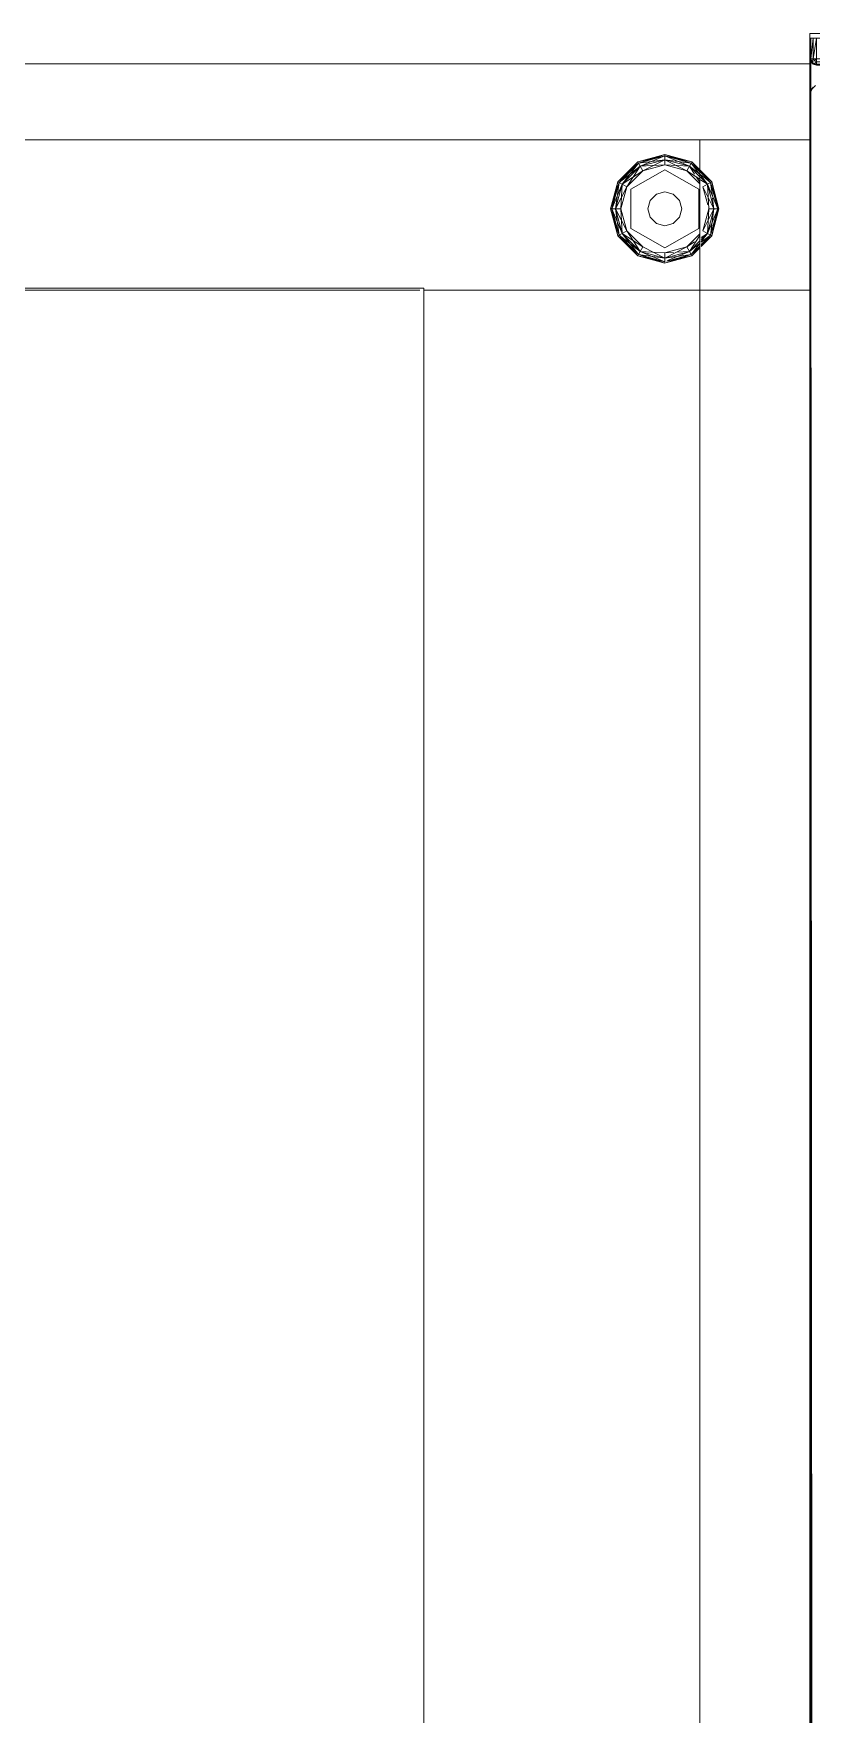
# Model space of a CAD drawing. Header units: inches. Extents: x 0 to 1536, y 72 to 1354.
# Drawn here: x 943.04 to 950.22, y 151.16 to 166.66 of the extents above; entities that cross this region are included whole.
import ezdxf

# ---------------------------------------------------------------- set-up
doc = ezdxf.new("R2010")
doc.units = ezdxf.units.IN
doc.header["$MEASUREMENT"] = 0
doc.layers.add('G-IMPT', color=8, linetype='Continuous', lineweight=9)
doc.layers.add('I-FURN-PNLS', color=30, linetype='Continuous', lineweight=9)

# ---------------------------------------------------------------- blocks, each defined once
blk = doc.blocks.new('WORKSTATION_1 - NCARB Leverage OPT A_dwg_3_KPWL4236-7491115-Level XX  POWER _ SIGNAL')
at = {"layer": 'G-IMPT'}
for p, q in [((1.736, -1.5), (1.5, -1.5)), ((1.95, -1.5), (1.5, -1.5)), ((1.95, -1.5), (1.736, -1.5))]:
    blk.add_line(p, q, dxfattribs=at)
blk = doc.blocks.new('WORKSTATION_1 - NCARB Leverage OPT A_dwg_3_KECS22436-7491119-Level XX  POWER _ SIGNAL')
at = {"layer": 'G-IMPT'}
for p, q in [((1.988, -1.493), (1.954, -1.471)), ((1.988, -1.493), (1.954, -1.471)), ((1.988, -1.493), (1.954, -1.471)), ((2.025, -1.5), (1.988, -1.493)), ((2.025, -1.5), (1.988, -1.493)), ((2.025, -1.5), (1.988, -1.493)), ((2.013, -1.493), (37.026, -1.471)), ((2.013, -1.493), (11.614, -1.493)), ((2.013, -1.493), (36.987, -1.493)), ((2.013, -1.493), (36.973, -1.5)), ((2.025, -1.5), (3.824, -1.5)), ((2.025, -1.5), (36.975, -1.5)), ((2.025, -1.5), (2.437, -1.5)), ((2.437, -1.5), (11.614, -1.498)), ((3.824, -1.5), (11.614, -1.5)), ((11.614, -1.493), (16.544, -1.493)), ((11.614, -1.498), (16.581, -1.497)), ((11.614, -1.5), (16.581, -1.5)), ((11.614, -1.5), (16.614, -1.5)), ((11.614, -1.5), (16.614, -1.5)), ((16.614, -1.493), (17, -1.493)), ((16.614, -1.497), (17, -1.497)), ((16.614, -1.5), (17, -1.5))]:
    blk.add_line(p, q, dxfattribs=at)
blk = doc.blocks.new('WORKSTATION_1 - NCARB Leverage OPT A_dwg_3_KESS1236-7491117-Level XX  POWER _ SIGNAL')
at = {"layer": 'G-IMPT'}
for p, q in [((1.938, -1.45), (1.975, -1.487)), ((1.975, -1.487), (1.954, -1.471)), ((1.954, -1.471), (1.988, -1.493)), ((1.975, -1.487), (1.988, -1.493)), ((37.046, -1.471), (1.988, -1.493)), ((2.025, -1.5), (1.988, -1.493)), ((1.988, -1.493), (2.025, -1.5)), ((37.012, -1.493), (1.988, -1.493)), ((36.973, -1.5), (1.988, -1.493)), ((2.025, -1.5), (36.975, -1.5)), ((36.975, -1.5), (2.025, -1.5))]:
    blk.add_line(p, q, dxfattribs=at)
blk = doc.blocks.new('WORKSTATION_1 - NCARB Leverage OPT A_dwg_3_42PP AA36_000000-7491120-Level XX  POWER _ SIGNAL')
for name in ['WORKSTATION_1 - NCARB Leverage OPT A_dwg_3_KPWL4236-7491115-Level XX  POWER _ SIGNAL', 'WORKSTATION_1 - NCARB Leverage OPT A_dwg_3_KECS22436-7491119-Level XX  POWER _ SIGNAL', 'WORKSTATION_1 - NCARB Leverage OPT A_dwg_3_KESS1236-7491117-Level XX  POWER _ SIGNAL']:
    blk.add_blockref(name, (0, 0))
blk = doc.blocks.new('WORKSTATION_1 - NCARB Leverage OPT A_dwg_3_KTE42-7491114-Level XX  POWER _ SIGNAL')
at = {"layer": 'G-IMPT'}
for p, q in [((1.25, 1.44), (1.258, 1.47)), ((1.25, 1.44), (1.258, 1.47)), ((1.25, 1.44), (1.258, 1.47)), ((1.25, 0.314), (1.25, 1.44)), ((1.258, 1.44), (1.25, 1.44)), ((1.25, 1), (1.25, 1.41)), ((1.258, 1.44), (1.255, 0.314)), ((1.28, 1.492), (1.258, 1.47)), ((1.28, 1.492), (1.258, 1.47)), ((1.258, 1.47), (1.28, 1.492)), ((1.258, 1.47), (1.261, 1.464)), ((1.258, 1.44), (1.261, 1.464)), ((1.258, 0.314), (1.258, 1.44)), ((1.28, 1.44), (1.258, 1.44)), ((1.28, 1.492), (1.261, 1.464)), ((1.285, 1.479), (1.261, 1.464)), ((1.28, 1.44), (1.261, 1.464)), ((1.28, 1.44), (1.271, 0.314)), ((1.31, 1.5), (1.28, 1.492)), ((1.31, 1.5), (1.28, 1.492)), ((1.28, 1.492), (1.31, 1.5)), ((1.285, 1.479), (1.28, 1.492)), ((1.28, 1.44), (1.291, 1.457)), ((1.28, 0.314), (1.28, 1.44)), ((1.31, 1.44), (1.28, 1.44)), ((1.285, 1.479), (1.291, 1.494)), ((1.31, 1.492), (1.285, 1.479)), ((1.291, 1.457), (1.285, 1.479)), ((1.31, 1.47), (1.285, 1.479)), ((1.31, 1.5), (1.291, 1.494)), ((1.31, 1.492), (1.291, 1.494)), ((1.31, 1.47), (1.291, 1.457)), ((1.31, 1.44), (1.291, 1.457)), ((1.31, 1.44), (1.298, 0.315)), ((1.5, 1.5), (1.31, 1.5)), ((1.31, 1.5), (1.5, 1.5)), ((1.5, 1.492), (1.31, 1.5)), ((1.31, 1.492), (1.31, 1.5)), ((1.31, 1.492), (1.5, 1.492)), ((1.5, 1.47), (1.31, 1.492)), ((1.31, 1.47), (1.31, 1.492)), ((1.31, 1.47), (1.5, 1.47)), ((1.5, 1.44), (1.31, 1.47)), ((1.31, 1.44), (1.31, 1.47)), ((1.31, 1.44), (1.5, 1.44)), ((1.31, 1.44), (1.31, 0.315)), ((1.5, 1.492), (1.5, 1.5)), ((1.5, 1.47), (1.5, 1.492)), ((1.5, 1.44), (1.5, 1.47)), ((1.5, 1.44), (1.5, 0.315)), ((1.5, 1), (1.5, 1.41)), ((1.25, 0.573), (1.25, 1)), ((1.5, 0.345), (1.5, 1)), ((1.25, 0.345), (1.25, 0.57)), ((1.25, 0.14), (1.25, 0.314)), ((1.25, 0.14), (1.25, 0.314)), ((1.255, 0.314), (1.254, 0.14)), ((1.258, 0.14), (1.258, 0.314)), ((1.271, 0.314), (1.27, 0.14)), ((1.28, 0.14), (1.28, 0.314)), ((1.298, 0.315), (1.296, 0.14)), ((1.31, 0.315), (1.31, 0.14)), ((1.5, 0.14), (1.5, 0.315)), ((1.5, 0.315), (1.5, 0.14)), ((1.25, -0.132), (1.25, 0.127)), ((1.25, -0.11), (1.25, 0.109)), ((1.254, 0.127), (1.254, -0.132)), ((1.258, -0.132), (1.258, 0.127)), ((1.27, 0.127), (1.268, -0.132)), ((1.28, -0.132), (1.28, 0.127)), ((1.296, 0.127), (1.294, -0.132)), ((1.31, 0.127), (1.31, -0.132)), ((1.5, 0.127), (1.5, -0.132)), ((1.5, -0.11), (1.5, 0.11)), ((1.25, -0.315), (1.25, -0.141)), ((1.25, -0.315), (1.25, -0.141)), ((1.254, -0.141), (1.253, -0.315)), ((1.258, -0.315), (1.258, -0.141)), ((1.268, -0.141), (1.267, -0.315)), ((1.28, -0.315), (1.28, -0.141)), ((1.294, -0.141), (1.292, -0.315)), ((1.31, -0.141), (1.31, -0.315)), ((1.5, -0.315), (1.5, -0.141)), ((1.5, -0.141), (1.5, -0.315)), ((1.25, -1.44), (1.25, -0.328)), ((1.253, -0.328), (1.25, -1.44)), ((1.25, -0.566), (1.25, -0.349)), ((1.258, -1.44), (1.258, -0.328)), ((1.267, -0.328), (1.258, -1.44)), ((1.28, -1.44), (1.28, -0.328)), ((1.292, -0.328), (1.28, -1.44)), ((1.31, -0.328), (1.31, -1.44)), ((1.5, -0.328), (1.5, -1.44)), ((1.5, -1), (1.5, -0.345)), ((1.25, -1), (1.25, -0.57)), ((1.25, -1.407), (1.25, -1)), ((1.5, -1.41), (1.5, -1)), ((1.25, -1.44), (1.258, -1.47)), ((1.25, -1.44), (1.258, -1.47)), ((1.258, -1.47), (1.25, -1.44)), ((1.258, -1.44), (1.25, -1.44)), ((1.258, -1.44), (1.256, -1.457)), ((1.256, -1.457), (1.258, -1.47)), ((1.286, -1.464), (1.256, -1.457)), ((1.271, -1.479), (1.256, -1.457)), ((1.258, -1.44), (1.286, -1.464)), ((1.28, -1.44), (1.258, -1.44)), ((1.258, -1.47), (1.28, -1.492)), ((1.28, -1.492), (1.258, -1.47)), ((1.28, -1.492), (1.258, -1.47)), ((1.271, -1.479), (1.286, -1.464)), ((1.293, -1.494), (1.271, -1.479)), ((1.28, -1.492), (1.271, -1.479)), ((1.31, -1.492), (1.271, -1.479)), ((1.31, -1.44), (1.28, -1.44)), ((1.31, -1.5), (1.28, -1.492)), ((1.31, -1.5), (1.28, -1.492)), ((1.31, -1.5), (1.28, -1.492)), ((1.31, -1.44), (1.286, -1.464)), ((1.31, -1.47), (1.286, -1.464)), ((1.31, -1.492), (1.286, -1.464)), ((1.31, -1.492), (1.293, -1.494)), ((1.31, -1.5), (1.293, -1.494)), ((1.31, -1.44), (1.5, -1.44)), ((1.5, -1.47), (1.31, -1.44)), ((1.31, -1.47), (1.31, -1.44)), ((1.31, -1.47), (1.5, -1.47)), ((1.5, -1.492), (1.31, -1.47)), ((1.31, -1.492), (1.31, -1.47)), ((1.31, -1.492), (1.5, -1.492)), ((1.5, -1.5), (1.31, -1.492)), ((1.31, -1.5), (1.31, -1.492)), ((1.31, -1.5), (1.5, -1.5)), ((1.31, -1.5), (1.5, -1.5)), ((1.5, -1.47), (1.5, -1.44)), ((1.5, -1.492), (1.5, -1.47)), ((1.5, -1.5), (1.5, -1.492))]:
    blk.add_line(p, q, dxfattribs=at)
blk = doc.blocks.new('WORKSTATION_1 - NCARB Leverage OPT A_dwg_3_KPGAS0972-7491113-Level XX  POWER _ SIGNAL')
at = {"layer": 'G-IMPT'}
for p, q in [((1.5, -1.492), (1.5, -1.47)), ((1.5, -1.485), (1.5, -1.496)), ((73.459, -1.485), (1.5, -1.496)), ((1.5, -1.5), (1.5, -1.492)), ((1.5, -1.492), (73.459, -1.492)), ((73.459, -1.5), (1.5, -1.492)), ((1.5, -1.496), (1.5, -1.5)), ((1.5, -1.496), (73.459, -1.496)), ((73.459, -1.496), (1.5, -1.5)), ((1.5, -1.5), (73.459, -1.5)), ((1.5, -1.5), (73.459, -1.5))]:
    blk.add_line(p, q, dxfattribs=at)
blk = doc.blocks.new('WORKSTATION_1 - NCARB Leverage OPT A_dwg_3_UGHS1672R-7491110-Level XX  POWER _ SIGNAL')
at = {"layer": 'G-IMPT'}
for p, q in [((0.214, 16), (0, 16)), ((0.214, 16), (0, 16)), ((0, 16), (0.214, 16)), ((0.214, 16), (0, 16)), ((0, 0), (0, 16)), ((0, 0), (0, 16)), ((0, 0), (0, 16)), ((0, 0), (0, 16)), ((0.289, 16), (0.214, 16)), ((0.214, 16), (0.289, 16)), ((0.289, 16), (0.214, 16)), ((0.289, 16), (0.214, 16)), ((0.701, 16), (0.289, 16)), ((0.701, 16), (0.289, 16)), ((0.289, 16), (2.088, 16)), ((2.088, 16), (0.289, 16)), ((0.701, 16), (2.088, 16)), ((0.701, 16), (2.088, 16)), ((0.701, 16), (0.701, 14.984)), ((0.701, 16), (0.701, 14.984)), ((0.701, 16), (2.088, 16)), ((0.701, 16), (2.088, 16)), ((0.701, 14.984), (0.701, 16)), ((0.701, 14.984), (0.701, 16)), ((0.701, 14.984), (0.701, 16)), ((0.701, 0), (0.701, 16)), ((2.088, 16), (9.878, 16)), ((2.088, 16), (9.878, 16)), ((2.088, 16), (9.878, 16)), ((2.088, 16), (9.878, 16)), ((2.088, 16), (9.878, 16)), ((9.878, 16), (2.088, 16)), ((9.878, 16), (14.845, 16)), ((9.878, 16), (14.845, 16)), ((9.878, 16), (14.845, 16)), ((9.878, 16), (14.845, 16)), ((9.878, 16), (14.845, 16)), ((14.845, 16), (9.878, 16)), ((14.878, 16), (15.264, 16)), ((14.878, 16), (15.264, 16)), ((14.878, 16), (15.264, 16)), ((14.878, 16), (15.264, 16)), ((14.878, 16), (15.264, 16)), ((15.264, 16), (14.878, 16)), ((1.089, 15.094), (0.982, 14.988)), ((0.99, 14.988), (1.095, 15.084)), ((0.992, 14.988), (1.089, 15.094)), ((1.095, 15.084), (1, 14.989)), ((1.095, 15.084), (1, 14.989)), ((1.023, 14.989), (1.095, 15.084)), ((1.027, 14.989), (1.112, 15.054)), ((1.048, 14.989), (1.112, 15.054)), ((1.112, 15.054), (1.048, 14.989)), ((1.112, 15.054), (1.07, 14.99)), ((1.339, 15.161), (1.089, 15.094)), ((1.089, 15.094), (1.339, 15.149)), ((1.089, 15.094), (1.095, 15.084)), ((1.095, 15.084), (1.089, 15.094)), ((1.095, 15.084), (1.339, 15.161)), ((1.339, 15.149), (1.095, 15.084)), ((1.339, 15.149), (1.095, 15.084)), ((1.095, 15.084), (1.221, 15.1)), ((1.095, 15.084), (1.112, 15.054)), ((1.112, 15.054), (1.095, 15.084)), ((1.112, 15.054), (1.339, 15.149)), ((1.112, 15.054), (1.339, 15.114)), ((1.339, 15.114), (1.112, 15.054)), ((1.339, 15.067), (1.112, 15.054)), ((1.136, 15.013), (1.112, 15.054)), ((1.136, 15.013), (1.112, 15.054)), ((1.339, 15.114), (1.136, 15.013)), ((1.136, 15.013), (1.301, 15.057)), ((1.301, 15.057), (1.136, 15.013)), ((1.24, 15.102), (1.339, 15.114)), ((1.589, 15.094), (1.339, 15.161)), ((1.339, 15.161), (1.339, 15.149)), ((1.339, 15.161), (1.582, 15.084)), ((1.339, 15.149), (1.339, 15.161)), ((1.339, 15.149), (1.339, 15.114)), ((1.582, 15.084), (1.339, 15.149)), ((1.339, 15.149), (1.565, 15.054)), ((1.339, 15.149), (1.589, 15.094)), ((1.582, 15.084), (1.339, 15.149)), ((1.339, 15.114), (1.339, 15.149)), ((1.339, 15.114), (1.565, 15.054)), ((1.339, 15.067), (1.339, 15.114)), ((1.542, 15.013), (1.339, 15.114)), ((1.339, 15.114), (1.582, 15.084)), ((1.339, 15.067), (1.339, 15.114)), ((1.565, 15.054), (1.339, 15.114)), ((1.565, 15.054), (1.339, 15.067)), ((1.542, 15.013), (1.339, 15.067)), ((1.542, 15.013), (1.565, 15.054)), ((1.542, 15.013), (1.565, 15.054)), ((1.582, 15.084), (1.565, 15.054)), ((1.565, 15.054), (1.582, 15.084)), ((1.621, 14.998), (1.565, 15.054)), ((1.602, 14.997), (1.565, 15.054)), ((1.565, 15.054), (1.639, 14.998)), ((1.621, 14.998), (1.565, 15.054)), ((1.589, 15.094), (1.582, 15.084)), ((1.582, 15.084), (1.589, 15.094)), ((1.668, 14.998), (1.582, 15.084)), ((1.582, 15.084), (1.647, 14.998)), ((1.582, 15.084), (1.676, 14.998)), ((1.668, 14.998), (1.582, 15.084)), ((1.685, 14.998), (1.589, 15.094)), ((1.589, 15.094), (1.676, 14.998)), ((0.701, 14.984), (2.088, 14.984)), ((0.701, 14.984), (2.088, 14.984)), ((0.701, 6.5), (0.701, 14.984)), ((0.701, 6.5), (0.701, 14.984)), ((0.701, 6.5), (0.701, 14.984)), ((0.839, 14.661), (0.906, 14.911)), ((0.839, 14.661), (0.916, 14.905)), ((0.851, 14.661), (0.906, 14.911)), ((0.851, 14.661), (0.916, 14.905)), ((0.851, 14.661), (0.916, 14.905)), ((0.851, 14.661), (0.946, 14.888)), ((0.886, 14.661), (0.916, 14.905)), ((0.886, 14.661), (0.946, 14.888)), ((0.946, 14.888), (0.886, 14.661)), ((0.978, 14.984), (0.906, 14.911)), ((0.906, 14.911), (0.986, 14.984)), ((0.906, 14.911), (0.916, 14.905)), ((0.916, 14.905), (0.906, 14.911)), ((0.996, 14.984), (0.916, 14.905)), ((0.996, 14.984), (0.916, 14.905)), ((0.916, 14.905), (1.018, 14.982)), ((0.916, 14.905), (0.945, 14.936)), ((0.916, 14.905), (0.946, 14.888)), ((0.946, 14.888), (0.916, 14.905)), ((0.946, 14.888), (0.933, 14.661)), ((0.945, 14.936), (0.988, 14.984)), ((0.946, 14.888), (1.043, 14.984)), ((0.946, 14.888), (1.019, 14.984)), ((1.043, 14.984), (0.946, 14.888)), ((1.019, 14.936), (0.946, 14.888)), ((0.987, 14.864), (0.946, 14.888)), ((0.987, 14.864), (0.946, 14.888)), ((0.978, 14.661), (1.158, 14.974)), ((1.158, 14.974), (0.978, 14.661)), ((0.987, 14.864), (1.107, 14.984)), ((1.066, 14.984), (0.987, 14.864)), ((1.107, 14.984), (0.987, 14.864)), ((1.092, 14.984), (1.046, 14.954)), ((1.158, 14.974), (1.519, 14.974)), ((1.519, 14.974), (1.158, 14.974)), ((1.519, 14.974), (1.699, 14.661)), ((1.519, 14.974), (1.699, 14.661)), ((1.69, 14.864), (1.57, 14.984)), ((1.731, 14.888), (1.585, 14.984)), ((1.731, 14.888), (1.635, 14.984)), ((1.731, 14.888), (1.635, 14.984)), ((1.69, 14.864), (1.643, 14.936)), ((1.657, 14.984), (1.761, 14.905)), ((1.659, 14.982), (1.731, 14.888)), ((1.73, 14.936), (1.682, 14.984)), ((1.761, 14.905), (1.682, 14.984)), ((1.689, 14.984), (1.732, 14.936)), ((1.69, 14.864), (1.731, 14.888)), ((1.69, 14.864), (1.731, 14.888)), ((1.691, 14.984), (1.772, 14.911)), ((1.772, 14.911), (1.699, 14.984)), ((1.761, 14.905), (1.73, 14.936)), ((1.761, 14.905), (1.731, 14.888)), ((1.731, 14.888), (1.761, 14.905)), ((1.731, 14.888), (1.792, 14.661)), ((1.738, 14.768), (1.731, 14.888)), ((1.731, 14.888), (1.816, 14.685)), ((1.792, 14.661), (1.731, 14.888)), ((1.732, 14.936), (1.761, 14.905)), ((1.772, 14.911), (1.761, 14.905)), ((1.761, 14.905), (1.772, 14.911)), ((1.821, 14.681), (1.761, 14.905)), ((1.761, 14.905), (1.792, 14.661)), ((1.761, 14.905), (1.836, 14.671)), ((1.821, 14.681), (1.761, 14.905)), ((1.836, 14.67), (1.772, 14.911)), ((1.772, 14.911), (1.822, 14.681)), ((2.088, 14.984), (26.088, 14.984)), ((2.088, 14.984), (26.088, 14.984)), ((0.987, 14.864), (0.886, 14.661)), ((0.933, 14.661), (0.987, 14.864)), ((0.987, 14.864), (0.933, 14.661)), ((1.204, 14.739), (1.183, 14.661)), ((1.204, 14.739), (1.183, 14.661)), ((1.183, 14.661), (1.204, 14.739)), ((1.261, 14.796), (1.204, 14.739)), ((1.261, 14.796), (1.204, 14.739)), ((1.204, 14.739), (1.261, 14.796)), ((1.339, 14.817), (1.261, 14.796)), ((1.339, 14.817), (1.261, 14.796)), ((1.261, 14.796), (1.339, 14.817)), ((1.416, 14.796), (1.339, 14.817)), ((1.416, 14.796), (1.339, 14.817)), ((1.339, 14.817), (1.416, 14.796)), ((1.473, 14.739), (1.416, 14.796)), ((1.473, 14.739), (1.416, 14.796)), ((1.416, 14.796), (1.473, 14.739)), ((1.494, 14.661), (1.473, 14.739)), ((1.494, 14.661), (1.473, 14.739)), ((1.473, 14.739), (1.494, 14.661)), ((1.792, 14.661), (1.69, 14.864)), ((1.745, 14.661), (1.69, 14.864)), ((1.745, 14.661), (1.74, 14.74)), ((0.839, 14.661), (0.906, 14.411)), ((0.839, 14.661), (0.851, 14.661)), ((0.916, 14.418), (0.839, 14.661)), ((0.851, 14.661), (0.839, 14.661)), ((0.851, 14.661), (0.886, 14.661)), ((0.851, 14.661), (0.916, 14.418)), ((0.906, 14.411), (0.851, 14.661)), ((0.851, 14.661), (0.916, 14.418)), ((0.946, 14.435), (0.851, 14.661)), ((0.886, 14.661), (0.851, 14.661)), ((0.946, 14.435), (0.886, 14.661)), ((0.933, 14.661), (0.886, 14.661)), ((0.916, 14.418), (0.886, 14.661)), ((0.886, 14.661), (0.946, 14.435)), ((0.886, 14.661), (0.987, 14.458)), ((0.933, 14.661), (0.886, 14.661)), ((0.933, 14.661), (0.946, 14.435)), ((0.933, 14.661), (0.987, 14.458)), ((0.978, 14.661), (1.158, 14.349)), ((0.978, 14.661), (1.158, 14.349)), ((1.183, 14.661), (1.204, 14.584)), ((1.204, 14.584), (1.183, 14.661)), ((1.204, 14.584), (1.183, 14.661)), ((1.204, 14.584), (1.261, 14.527)), ((1.261, 14.527), (1.204, 14.584)), ((1.261, 14.527), (1.204, 14.584)), ((1.473, 14.584), (1.416, 14.527)), ((1.473, 14.584), (1.416, 14.527)), ((1.473, 14.584), (1.416, 14.527)), ((1.473, 14.584), (1.494, 14.661)), ((1.494, 14.661), (1.473, 14.584)), ((1.494, 14.661), (1.473, 14.584)), ((1.699, 14.661), (1.519, 14.349)), ((1.699, 14.661), (1.519, 14.349)), ((1.69, 14.458), (1.792, 14.661)), ((1.792, 14.661), (1.731, 14.435)), ((1.826, 14.661), (1.731, 14.435)), ((1.731, 14.435), (1.745, 14.661)), ((1.745, 14.661), (1.792, 14.661)), ((1.745, 14.661), (1.792, 14.661)), ((1.761, 14.418), (1.826, 14.661)), ((1.839, 14.661), (1.761, 14.418)), ((1.792, 14.661), (1.761, 14.418)), ((1.772, 14.411), (1.839, 14.661)), ((1.826, 14.661), (1.772, 14.411)), ((1.826, 14.661), (1.792, 14.661)), ((1.792, 14.661), (1.826, 14.661)), ((1.839, 14.661), (1.826, 14.661)), ((1.826, 14.661), (1.839, 14.661)), ((0.906, 14.411), (0.916, 14.418)), ((0.916, 14.418), (0.906, 14.411)), ((0.916, 14.418), (0.946, 14.435)), ((0.946, 14.435), (0.916, 14.418)), ((0.916, 14.418), (1.095, 14.239)), ((1.089, 14.228), (0.916, 14.418)), ((0.916, 14.418), (1.095, 14.239)), ((1.112, 14.269), (0.916, 14.418)), ((0.987, 14.458), (0.946, 14.435)), ((0.987, 14.458), (0.946, 14.435)), ((1.112, 14.269), (0.946, 14.435)), ((1.095, 14.239), (0.946, 14.435)), ((0.946, 14.435), (1.112, 14.269)), ((0.946, 14.435), (1.136, 14.31)), ((0.987, 14.458), (1.112, 14.269)), ((0.987, 14.458), (1.136, 14.31)), ((1.261, 14.527), (1.339, 14.506)), ((1.339, 14.506), (1.261, 14.527)), ((1.339, 14.506), (1.261, 14.527)), ((1.339, 14.506), (1.416, 14.527)), ((1.416, 14.527), (1.339, 14.506)), ((1.416, 14.527), (1.339, 14.506)), ((1.69, 14.458), (1.542, 14.31)), ((1.69, 14.458), (1.542, 14.31)), ((1.542, 14.31), (1.731, 14.435)), ((1.69, 14.458), (1.565, 14.269)), ((1.731, 14.435), (1.565, 14.269)), ((1.731, 14.435), (1.565, 14.269)), ((1.761, 14.418), (1.565, 14.269)), ((1.731, 14.435), (1.582, 14.239)), ((1.582, 14.239), (1.761, 14.418)), ((1.582, 14.239), (1.761, 14.418)), ((1.761, 14.418), (1.589, 14.228)), ((1.69, 14.458), (1.731, 14.435)), ((1.69, 14.458), (1.731, 14.435)), ((1.761, 14.418), (1.731, 14.435)), ((1.731, 14.435), (1.761, 14.418)), ((1.772, 14.411), (1.761, 14.418)), ((1.761, 14.418), (1.772, 14.411)), ((0.906, 14.411), (1.089, 14.228)), ((1.095, 14.239), (0.906, 14.411)), ((1.095, 14.239), (1.112, 14.269)), ((1.112, 14.269), (1.095, 14.239)), ((1.136, 14.31), (1.112, 14.269)), ((1.136, 14.31), (1.112, 14.269)), ((1.339, 14.208), (1.112, 14.269)), ((1.339, 14.174), (1.112, 14.269)), ((1.112, 14.269), (1.339, 14.208)), ((1.112, 14.269), (1.339, 14.255)), ((1.136, 14.31), (1.339, 14.208)), ((1.136, 14.31), (1.339, 14.255)), ((1.158, 14.349), (1.519, 14.349)), ((1.158, 14.349), (1.519, 14.349)), ((1.542, 14.31), (1.339, 14.255)), ((1.339, 14.208), (1.542, 14.31)), ((1.339, 14.255), (1.542, 14.31)), ((1.565, 14.269), (1.339, 14.208)), ((1.339, 14.255), (1.565, 14.269)), ((1.565, 14.269), (1.339, 14.174)), ((1.339, 14.208), (1.565, 14.269)), ((1.542, 14.31), (1.565, 14.269)), ((1.542, 14.31), (1.565, 14.269)), ((1.582, 14.239), (1.565, 14.269)), ((1.565, 14.269), (1.582, 14.239)), ((1.772, 14.411), (1.582, 14.239)), ((1.589, 14.228), (1.772, 14.411)), ((1.089, 14.228), (1.095, 14.239)), ((1.095, 14.239), (1.089, 14.228)), ((1.089, 14.228), (1.339, 14.161)), ((1.339, 14.174), (1.089, 14.228)), ((1.095, 14.239), (1.339, 14.174)), ((1.339, 14.161), (1.095, 14.239)), ((1.095, 14.239), (1.339, 14.174)), ((1.339, 14.208), (1.095, 14.239)), ((1.339, 14.255), (1.339, 14.208)), ((1.339, 14.255), (1.339, 14.208)), ((1.582, 14.239), (1.339, 14.208)), ((1.582, 14.239), (1.339, 14.161)), ((1.339, 14.174), (1.582, 14.239)), ((1.339, 14.161), (1.589, 14.228)), ((1.589, 14.228), (1.339, 14.174)), ((1.339, 14.174), (1.339, 14.208)), ((1.339, 14.208), (1.339, 14.174)), ((1.339, 14.161), (1.339, 14.174)), ((1.339, 14.174), (1.339, 14.161)), ((1.589, 14.228), (1.582, 14.239)), ((1.582, 14.239), (1.589, 14.228))]:
    blk.add_line(p, q, dxfattribs=at)
blk = doc.blocks.new('WORKSTATION_1 - Layout - Option A-7491167-Level XX  POWER _ SIGNAL')
at = {"layer": 'I-FURN-PNLS'}
for p, q in [((1.5, -72.615), (1.5, -0.655)), ((1.5, -72.656), (1.5, -0.656)), ((1.5, -46.291), (1.5, -70.291)), ((5.06, -46.308), (5.06, -70.308)), ((1.5, -57.115), (1.5, -57.501)), ((1.5, -57.501), (1.5, -57.115)), ((1.5, -57.534), (1.5, -62.501)), ((1.5, -62.501), (1.5, -57.534)), ((1.5, -62.501), (1.5, -71.678)), ((1.5, -70.291), (1.5, -62.501)), ((1.5, -70.291), (5.06, -70.291)), ((5.06, -70.291), (1.5, -70.291)), ((5.06, -70.308), (59.06, -70.308)), ((5.099, -70.291), (58.856, -70.291)), ((58.856, -70.291), (5.099, -70.291)), ((1.5, -71.678), (1.5, -72.09)), ((1.5, -72.09), (1.5, -72.165)), ((1.5, -72.165), (1.5, -72.379)), ((1.5, -72.379), (17.5, -72.379)), ((-1.5, -72.656), (1.5, -72.656))]:
    blk.add_line(p, q, dxfattribs=at)
for name, p, rotation in [('WORKSTATION_1 - NCARB Leverage OPT A_dwg_3_UGHS1672R-7491110-Level XX  POWER _ SIGNAL', (17.5, -72.379), 89.99999999999999), ('WORKSTATION_1 - NCARB Leverage OPT A_dwg_3_KPGAS0972-7491113-Level XX  POWER _ SIGNAL', (0, -74.115), 89.99999999999999), ('WORKSTATION_1 - NCARB Leverage OPT A_dwg_3_42PP AA36_000000-7491120-Level XX  POWER _ SIGNAL', (0, -74.115), 90.00000000000001), ('WORKSTATION_1 - NCARB Leverage OPT A_dwg_3_KTE42-7491114-Level XX  POWER _ SIGNAL', (0, -71.115), 270)]:
    blk.add_blockref(name, p, dxfattribs=dict(rotation=rotation))

msp = doc.modelspace()

# ---------------------------------------------------------------- block references
at = {"layer": 'I-FURN-PNLS', "rotation": 180}
msp.add_blockref('WORKSTATION_1 - Layout - Option A-7491167-Level XX  POWER _ SIGNAL', (951.705, 94), dxfattribs=at)

doc.saveas('drawing.dxf')
